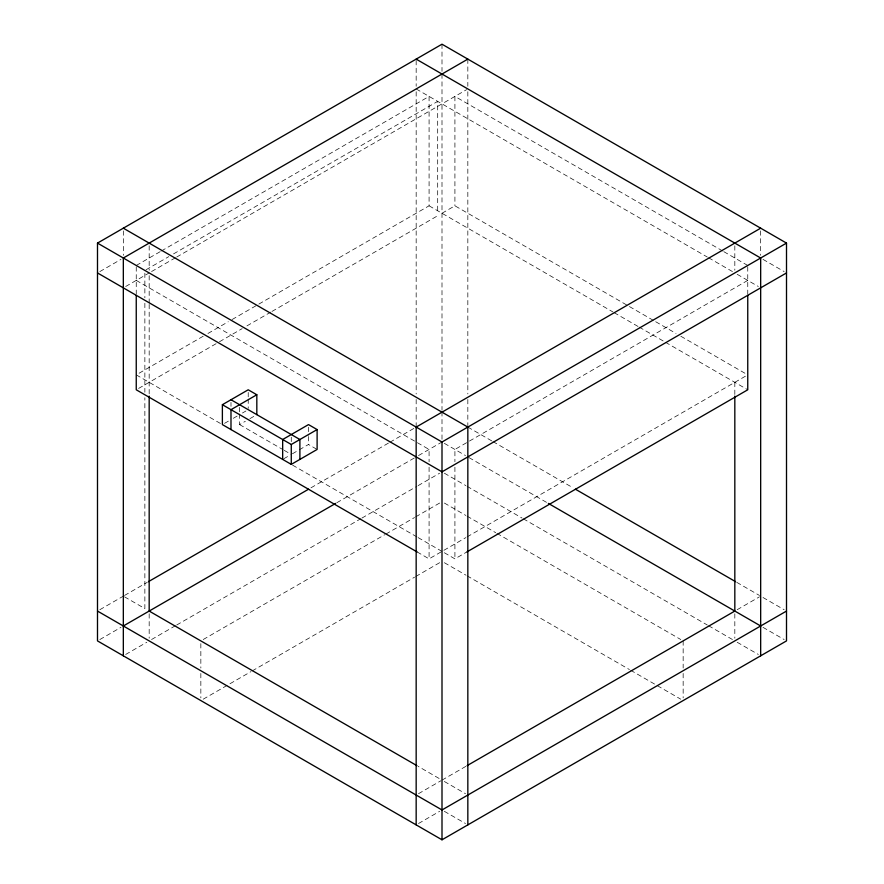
<?xml version="1.0" encoding="UTF-8"?>
<svg xmlns="http://www.w3.org/2000/svg" width="884" height="884" viewBox="0 0 884 884"><rect width="100%" height="100%" fill="white"/><g stroke="black" fill="none" stroke-linecap="round" stroke-linejoin="round"><path stroke-width="0.66" stroke-dasharray="4.42 3.31" d="M99.848 271.576L120.986 259.377M136.246 265.476L160.159 251.675M161.352 250.979L429.083 96.411L429.083 205.806L229.475 321.047M146.059 269.753L168.767 256.647M173.551 253.885L437.691 101.384L437.691 210.779M125.683 286.493L149.175 272.935M151.562 271.554L175.463 257.752M176.656 257.067L466.664 89.627M203.187 336.229L136.246 374.871L220.878 423.734M207.961 333.467L228.282 321.732M138.6 388.43L218.326 342.406M219.508 341.721L242.161 328.638M246.934 325.887L270.78 312.118M271.974 311.433L437.691 215.751M442 213.265L454.917 205.806L654.525 321.047M224.536 423.348L229.917 420.243M233.288 418.298L237.884 415.646M242.47 412.994L245.918 411.005M239.608 413.988L239.608 424.596L245.343 421.281M249.94 418.629L255.675 415.314M283.742 458.785L289.123 455.669M292.427 453.768L298.173 450.453M299.322 449.79L308.505 444.486L317.113 449.459M99.848 609.706L123.329 596.148M124.522 595.462L147.241 582.346M310.98 487.813L388.673 442.961M389.866 442.265L414.972 427.779M99.848 639.541L120.986 627.342M336.815 502.731L416.165 456.918M418.508 455.558L442 442M747.754 280.394L454.917 449.459L454.917 461.757M125.683 654.458L146.821 642.259M151.562 639.519L175.463 625.717M176.656 625.032L360.727 518.764M361.921 518.068L416.905 486.333M418.099 485.636L439.613 473.216M203.232 639.519L384.695 534.754M385.888 534.069L414.541 517.527M415.734 516.831L440.807 502.366M417.126 551.947L429.083 558.854L465.901 537.594M467.095 536.897L745.4 376.23M203.232 699.189L250.99 671.619M252.183 670.934L414.541 577.197M415.734 576.501L440.807 562.036M444.354 552.754L454.917 558.854L466.874 551.947M418.508 793.688L440.829 780.804M465.901 766.329L442 780.13L418.099 766.329M737.179 609.706L759.489 596.822M418.508 823.523L439.646 811.324M763.014 259.377L784.152 271.576M722.648 250.979L454.917 96.411L454.917 205.806M723.841 251.675L747.754 265.476M416.165 88.953L707.344 257.067M708.537 257.752L732.438 271.554M737.179 274.294L758.317 286.493M655.718 321.732L676.039 333.467M680.813 336.229L747.754 374.871M429.083 205.806L612.921 311.942M614.115 312.638L638.016 326.439M639.209 327.124L664.315 341.611M665.508 342.307L747.754 389.789M467.835 427.082L491.747 440.884M492.941 441.58L573.02 487.813M736.759 582.346L759.478 595.462M763.014 597.507L784.152 609.706M444.354 443.348L465.492 455.558M469.028 457.614L547.185 502.731M763.014 627.342L784.152 639.541M136.246 280.394L429.083 449.459L429.083 461.757M444.387 473.216L465.901 485.636M467.095 486.333L522.079 518.068M523.273 518.764L707.344 625.032M708.537 625.717L732.438 639.519M737.179 642.259L758.317 654.458M444.387 503.051L465.879 515.46M467.072 516.145L495.725 532.687M496.918 533.372L680.768 639.519M239.608 424.596L283.057 449.68M284.228 450.365L291.278 454.431M292.593 465.139L416.905 536.897M418.099 537.594L442 551.395M444.387 562.721L465.879 575.13M467.072 575.816L629.43 669.553M630.624 670.249L680.768 699.189M124.534 596.844L144.865 608.579L144.865 397.756M444.354 781.489L465.492 793.688M444.354 811.324L465.492 823.523M760.671 230.89L760.671 255.299M747.754 266.846L747.754 294.195M734.825 245.807L734.825 270.217M734.825 382.33L734.825 394.728M734.825 613.783L734.825 638.193M683.155 640.9L683.155 668.028M683.155 673.453L683.155 697.863M467.835 59.117L467.835 86.245M467.835 91.715L467.835 393.966M467.835 399.48L467.835 425.701M454.917 467.227L454.917 558.854M442 44.2L442 71.328M442 74.035L442 410.309M442 411.69L442 439.293M429.083 467.227L429.083 558.854M416.165 60.477L416.165 86.245M416.165 91.715L416.165 393.966M416.165 399.48L416.165 427.082M308.505 427.248L308.505 435.204M308.505 436.53L308.505 444.486M291.278 437.193L291.278 442.497M248.216 392.441L248.216 397.745M248.216 399.071L248.216 408.353M239.608 407.358L239.608 412.662M230.989 402.386L230.989 406.364M200.845 643.618L200.845 668.028M200.845 673.453L200.845 697.863M149.175 245.807L149.175 270.217M149.175 275.664L149.175 303.013M149.175 304.383L149.175 394.728M149.175 613.783L149.175 638.193M144.865 273.178L144.865 297.798M144.865 303.267L144.865 392.242M136.246 266.846L136.246 294.195M123.329 230.89L123.329 255.299"/><path stroke-width="1.33" d="M97.494 243.1L442 44.2L786.506 243.1L786.506 640.9L442 839.8L97.494 640.9L97.494 243.1L442 442L786.506 243.1M467.835 59.117L123.329 258.017L123.329 655.817M282.67 459.404L282.67 439.514L308.505 424.596L317.113 429.569L317.113 449.459L291.278 464.376L222.381 424.596L222.381 404.706L248.216 389.789L256.824 394.761L256.824 414.651M256.824 394.761L230.989 409.679L230.989 429.569M222.381 404.706L291.278 444.486L317.113 429.569M148.435 581.661L308.593 489.195M760.671 228.183L416.165 427.082L416.165 824.882M123.329 625.982L335.622 503.416M786.506 272.935L442 471.835L97.494 272.935M466.874 551.947L747.754 389.789L747.754 295.433M467.095 765.643L734.825 611.065L734.825 396.109M786.506 611.065L442 809.965L97.494 611.065M416.165 59.117L760.671 258.017L760.671 655.817M123.329 228.183L467.835 427.082L467.835 824.882M575.407 489.195L735.565 581.661M548.378 503.416L760.671 625.982M230.989 399.734L299.897 439.514L299.897 459.404M417.126 551.947L136.246 389.789L136.246 295.433M416.905 765.643L149.175 611.065L149.175 396.109M442 442L442 839.8M291.278 444.486L291.278 464.376"/></g></svg>
